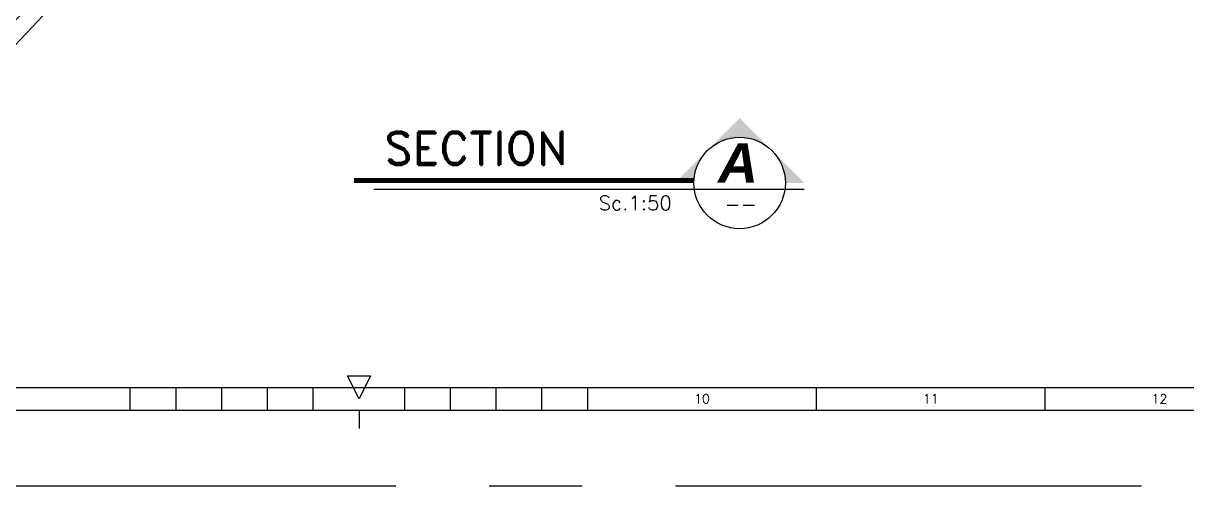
# Model space of a CAD drawing. Extents: x 0 to 9506, y 0 to 789.
# Drawn here: x 9435.62 to 9448.34, y 759.1 to 764.16 of the extents above; entities that cross this region are included whole.
import ezdxf
from ezdxf.enums import TextEntityAlignment as Align

# ---------------------------------------------------------------- set-up
doc = ezdxf.new("R2010")
doc.units = 0
doc.header["$LTSCALE"] = 3
doc.header["$MEASUREMENT"] = 0
doc.linetypes.add('CENTER', pattern=[2, 1.25, -0.25, 0.25, -0.25])
doc.layers.get('DEFPOINTS').update_dxf_attribs({"linetype": 'CONTINUOUS'})
for name, color, linetype in [('1', 1, 'CONTINUOUS'), ('1WALL', 3, 'CONTINUOUS'), ('DIM', 7, 'CONTINUOUS'), ('FON.', 2, 'CONTINUOUS'), ('KD', 3, 'CONTINUOUS'), ('SEC.', 5, 'CONTINUOUS')]:
    doc.layers.add(name, color=color, linetype=linetype)
doc.styles.add('ROMAND', font='romand')
doc.styles.add('ROMANS', font='ROMANS.shx', dxfattribs={"width": 0.8})
doc.styles.get("Standard").update_dxf_attribs({"font": 'romans.shx'})
doc.styles.add('TX', font='TXT.shx')
doc.styles.add('undermaps', font='arialbi.ttf', dxfattribs={"height": 25})
doc.dimstyles.new('100 GHA', dxfattribs={"dimtxt": 0.135, "dimasz": 0.11, "dimexe": 0.06, "dimexo": 0.06, "dimgap": 0.025, "dimtad": 1, "dimdec": 0, "dimlfac": 100, "dimzin": 0, "dimdsep": 46, "dimtxsty": 'ROMANS', "dimcen": 0.5, "dimclrd": 1, "dimclre": 1, "dimclrt": 2, "dimadec": 0, "dimazin": 0, "dimtfac": 1, "dimtdec": 0, "dimtmove": 2, "dimatfit": 3, "dimfxl": 0.15, "dimtolj": 1, "dimtzin": 0, "dimlwd": -1, "dimlwe": -1, "dimarcsym": 0})

# ---------------------------------------------------------------- blocks, each defined once
blk = doc.blocks.new('*D184')
at = {"layer": '1WALL', "color": 1, "transparency": 16777216}
blk.add_arc((9423.87, 770.167), 1.637, 318.208, 355.3776, dxfattribs=at)
for points in [[(9425.479, 770.036), (9425.523, 770.035), (9425.507, 770.167)], [(9425.106, 769.061), (9425.074, 769.092), (9424.998, 768.982)]]:
    blk.add_solid(points, dxfattribs=at)
at = {"layer": 'DEFPOINTS', "color": 0, "transparency": 16777216}
for p in [(9423.87, 770.167), (9423.87, 770.167), (9440.37, 770.167), (9425.274, 769.326), (9431.97, 761.657)]:
    blk.add_point(p, dxfattribs=at)
at = {"layer": '1WALL', "color": 2, "transparency": 16777216, "insert": (9425.247, 769.577), "char_height": 0.18, "attachment_point": 5, "rotation": 66.7928, "style": 'ROMANS'}
blk.add_mtext('\\A1;46.4°', dxfattribs=at)
blk = doc.blocks.new('KD')
at = {"layer": 'KD', "color": 6}
for p, q in [((29.252, -41.872), (29.62, -41.872)), ((29.436, -42.24), (29.252, -41.872)), ((29.62, -41.872), (29.436, -42.24)), ((25.756, -42.424), (25.756, -42.056)), ((26.492, -42.424), (26.492, -42.056)), ((27.228, -42.424), (27.228, -42.056)), ((27.964, -42.424), (27.964, -42.056)), ((28.7, -42.424), (28.7, -42.056)), ((30.172, -42.424), (30.172, -42.056)), ((30.908, -42.424), (30.908, -42.056)), ((31.643, -42.424), (31.643, -42.056)), ((32.379, -42.424), (32.379, -42.056)), ((33.115, -42.424), (33.115, -42.056)), ((36.795, -42.424), (36.795, -42.056)), ((40.474, -42.424), (40.474, -42.056)), ((25.756, -42.424), (33.115, -42.424)), ((29.436, -42.424), (29.436, -42.719))]:
    blk.add_line(p, q, dxfattribs=at)
at = {"layer": 'KD', "color": 5}
blk.add_line((0.368, -42.056), (58.503, -42.056), dxfattribs=at)
at = {"layer": 'KD', "color": 3}
blk.add_line((0, -42.424), (58.871, -42.424), dxfattribs=at)
at = {"layer": 'KD', "color": 8, "linetype": 'CENTER', "ltscale": 2}
blk.add_lwpolyline([(-1.472, -43.638), (60.343, -43.638), (60.343, 0), (-1.472, 0)], close=True, dxfattribs=at)
at = {"layer": 'DIM'}
for tag, p in [('1:', (57.553, -41.661)), ('--', (55.888, -41.627)), ('--', (56.775, -41.661))]:
    blk.add_attdef(tag, p, '', height=0.147, dxfattribs=at)
at = {"layer": 'KD', "color": 6, "style": 'TX'}
for s, p in [('10', (34.955, -42.24)), ('11', (38.634, -42.24)), ('12', (42.314, -42.24))]:
    blk.add_text(s, height=0.1472, dxfattribs=at).set_placement(p, align=Align.MIDDLE)

msp = doc.modelspace()

# ---------------------------------------------------------------- hatches: boundary and pattern name
at = {"layer": '1WALL'}
h = msp.add_hatch(dxfattribs=at)
h.set_pattern_fill('ANSI31', color=1, scale=0.8, style=0)
h.set_pattern_definition([(45, (258.67699, 19.72338), (-0.0707106781, 0.0707106781), [])])
h.paths.add_polyline_path([(9423.8701, 776.879), (9423.4841, 776.879, -1), (9423.4561, 776.879), (9423.2701, 776.879), (9423.2701, 770.1674), (9423.5561, 770.1674, -1), (9423.5841, 770.1674), (9423.8701, 770.1674)])
h.paths.add_polyline_path([(9423.5589, 770.2899, -1), (9423.5813, 770.2899, -1)], flags=16)
h.paths.add_polyline_path([(9423.4589, 776.7565, -1), (9423.4813, 776.7565, -1)], flags=16)
h.paths.add_polyline_path([(9423.2701, 766.0861), (9422.0701, 766.0861), (9422.0701, 765.4073), (9427.4344, 765.4073), (9427.678, 765.6392, -0.4199588), (9427.6787, 765.6591), (9427.6131, 765.7309, -4.7518523), (9427.6167, 765.7392, -0.2104443), (9427.6131, 765.7309), (9427.6787, 765.6591, -0.4084916), (9427.6983, 765.6585), (9427.9415, 765.8899), (9423.8701, 770.1674), (9423.5841, 770.1674, -1), (9423.5561, 770.1674), (9423.2701, 770.1674)])
h.paths.add_polyline_path([(9423.8701, 769.1521), (9426.7883, 766.0861), (9423.8701, 766.0861)], flags=16)
h.paths.add_polyline_path([(9423.5589, 770.0449, -1), (9423.5813, 770.0449, -1)], flags=16)
h.paths.add_polyline_path([(9427.9415, 765.8899), (9427.6983, 765.6585, -0.4199588), (9427.6976, 765.6385), (9427.7633, 765.5667, -4.751915), (9427.7597, 765.5585, -0.2104415), (9427.7633, 765.5667), (9427.6976, 765.6385, -0.4084916), (9427.678, 765.6392), (9427.4344, 765.4073), (9430.6201, 762.0603), (9431.1271, 762.5429)])
h.paths.add_polyline_path([(9430.7842, 762.3915), (9430.7684, 762.4074, 1)], flags=16)
h.paths.add_polyline_path([(9432.2701, 761.6573), (9432.1201, 761.6573), (9432.1201, 760.8573), (9433.6201, 760.8573), (9433.6201, 762.0603), (9433.113, 762.5429)])
h.paths.add_polyline_path([(9433.2986, 762.2183, 1), (9433.2827, 762.2342, 1)], flags=16)
h.paths.add_polyline_path([(9433.113, 762.5429), (9433.3663, 762.3019), (9433.3674, 762.3029, -1), (9433.3871, 762.3227), (9433.4559, 762.3915, -0.1989124), (9433.4526, 762.3994, -5.0273395), (9433.4559, 762.3915), (9433.3871, 762.3227, -1), (9433.3674, 762.3029), (9433.3663, 762.3019), (9433.6201, 762.0603), (9436.8058, 765.4073), (9436.5621, 765.6392, -1), (9436.5418, 765.6585), (9436.2987, 765.8899)])
h.paths.add_polyline_path([(9436.4776, 765.5509, 1), (9436.461, 765.566, 1)], flags=16)
h.paths.add_polyline_path([(9436.2987, 765.8899), (9436.5418, 765.6585, -0.4084916), (9436.5614, 765.6591), (9436.6271, 765.7309, -0.2104443), (9436.6235, 765.7392, -4.7518523), (9436.6271, 765.7309), (9436.5614, 765.6591, -0.4199588), (9436.5621, 765.6392), (9436.8058, 765.4073), (9442.1701, 765.4073), (9442.1701, 766.0861), (9440.9701, 766.0861), (9440.9701, 770.1674), (9440.6841, 770.1674, -1), (9440.6561, 770.1674), (9440.3701, 770.1674)])
h.paths.add_polyline_path([(9440.3701, 769.1521), (9440.3701, 766.0861), (9437.4519, 766.0861)], flags=16)
h.paths.add_polyline_path([(9440.6813, 770.0449, 1), (9440.6589, 770.0449, 1)], flags=16)
h.paths.add_polyline_path([(9440.9701, 774.466), (9440.3701, 774.466), (9440.3701, 770.4573), (9440.9701, 770.4573)])
h.paths.add_polyline_path([(9423.4119, 773.0126), (9423.7282, 773.0126), (9423.7282, 772.7426), (9423.4119, 772.7426)], flags=24)
h.paths.add_polyline_path([(9428.7573, 764.2908), (9428.9913, 764.5135), (9429.1775, 764.318), (9428.9434, 764.0952)], flags=24)
h.paths.add_polyline_path([(9435.2488, 764.5135), (9435.4829, 764.2908), (9435.2967, 764.0952), (9435.0627, 764.318)], flags=24)
h.paths.add_polyline_path([(9440.5119, 773.0126), (9440.8282, 773.0126), (9440.8282, 772.7426), (9440.5119, 772.7426)], flags=24)
at = {"layer": 'FON.'}
h = msp.add_hatch(color=7, dxfattribs=at)
h.paths.add_polyline_path([(9443.4514, 763.119), (9443.0978, 762.7654, -0.4142136), (9443.805, 762.7654)])
h.paths.add_polyline_path([(9443.0978, 762.7654), (9442.7442, 762.4118), (9442.9513, 762.4118, -0.1989124)])
h.paths.add_polyline_path([(9443.805, 762.7654, -0.1989124), (9443.9514, 762.4118), (9444.1585, 762.4118)])

# ---------------------------------------------------------------- linework, layer by layer
at = {"layer": '1', "color": 1}
msp.add_line((9436.8486, 765.3073), (9434.2201, 762.5456), dxfattribs=at)
at = {"layer": 'FON.', "color": 1}
msp.add_line((9444.1585, 762.3398), (9439.4515, 762.3398), dxfattribs=at)
at = {"layer": 'FON.', "color": 7, "const_width": 0.0576}
msp.add_lwpolyline([(9442.9513, 762.4388), (9439.2355, 762.4388)], dxfattribs=at)
at = {"layer": 'FON.', "color": 1}
msp.add_circle((9443.4514, 762.4118), 0.5, dxfattribs=at)

# ---------------------------------------------------------------- block references
at = {"layer": 'DIM', "xscale": 0.6794467363194333, "yscale": 0.6794467363194333, "zscale": 0.6794467363194333}
msp.add_blockref('KD', (9419.2905, 788.7518), dxfattribs=at)

# ---------------------------------------------------------------- texts
at = {"layer": 'FON.', "color": 4, "lineweight": 13, "style": 'ROMAND'}
msp.add_text('SECTION', height=0.36, dxfattribs=at).set_placement((9440.5706, 762.7918), align=Align.MIDDLE)
at = {"layer": 'FON.', "color": 3, "style": 'undermaps'}
msp.add_text('A', height=0.432, dxfattribs=at).set_placement((9443.4334, 762.6307), align=Align.MIDDLE)
at = {"layer": 'FON.', "color": 1, "style": 'ROMANS'}
msp.add_text('Sc.1:50', height=0.1584, dxfattribs=at).set_placement((9441.9094, 762.1131))
at = {"layer": 'SEC.', "color": 1, "style": 'ROMANS'}
msp.add_text('--', height=0.1584, dxfattribs=at).set_placement((9443.2862, 762.1006))

# ---------------------------------------------------------------- dimensions: what is measured, and where the dimension line sits
at = {"layer": '1WALL'}
dim = msp.add_angular_dim_2l(base=(9425.2738, 769.3259), line1=((9423.8701, 770.1674), (9431.9701, 761.6573)), line2=((9423.8701, 770.1674), (9440.3701, 770.1674)), dimstyle='100 GHA', override={"dimscale": 1.2, "dimtxt": 0.15, "dimexe": 0.07, "dimexo": 0.07, "dimgap": 0.04, "dimzin": 12, "dimadec": 1, "dimazin": 3, "dimfxl": 0.5}, dxfattribs=at)
dim.commit()
dim.dimension.update_dxf_attribs({"geometry": '*D184', "text_midpoint": (9425.2474, 769.5769)})

doc.saveas('drawing.dxf')
